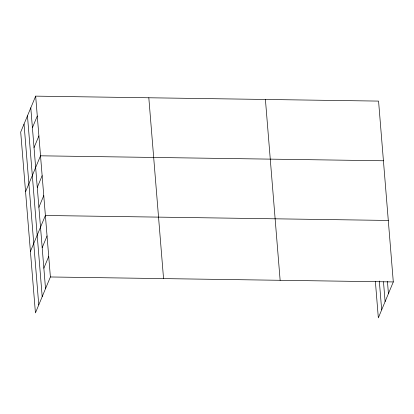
<?xml version="1.0" encoding="UTF-8"?>
<svg xmlns="http://www.w3.org/2000/svg" width="414" height="414" viewBox="0 0 414 414"><rect width="100%" height="100%" fill="white"/><g stroke="black" fill="none" stroke-linecap="round" stroke-linejoin="round"><path stroke-width="0.62" d="M35.661 96.136L20.7 132.071L35.433 312.906L50.394 276.971L35.661 96.136L378.567 101.094L393.3 281.929L378.339 317.864L375.369 281.36M32.411 127.719L37.281 116.029M34.031 147.612L38.9 135.916M25.559 191.749L40.52 155.809L383.431 160.767M37.276 187.397L42.14 175.702M38.895 207.29L43.76 195.594M30.424 251.422L45.385 215.487L388.291 220.445M42.187 247.675L47.051 235.98M43.853 268.168L48.723 256.478M50.394 276.971L393.3 281.929M387.442 281.453L388.43 293.619M383.483 281.768L385.103 301.62M379.322 281.044L381.672 309.863M265.41 99.453L280.138 280.294M148.817 97.771L163.551 278.606M30.791 107.826L45.524 288.661M27.464 115.827L42.192 296.667M24.033 124.071L38.761 304.906"/></g></svg>
